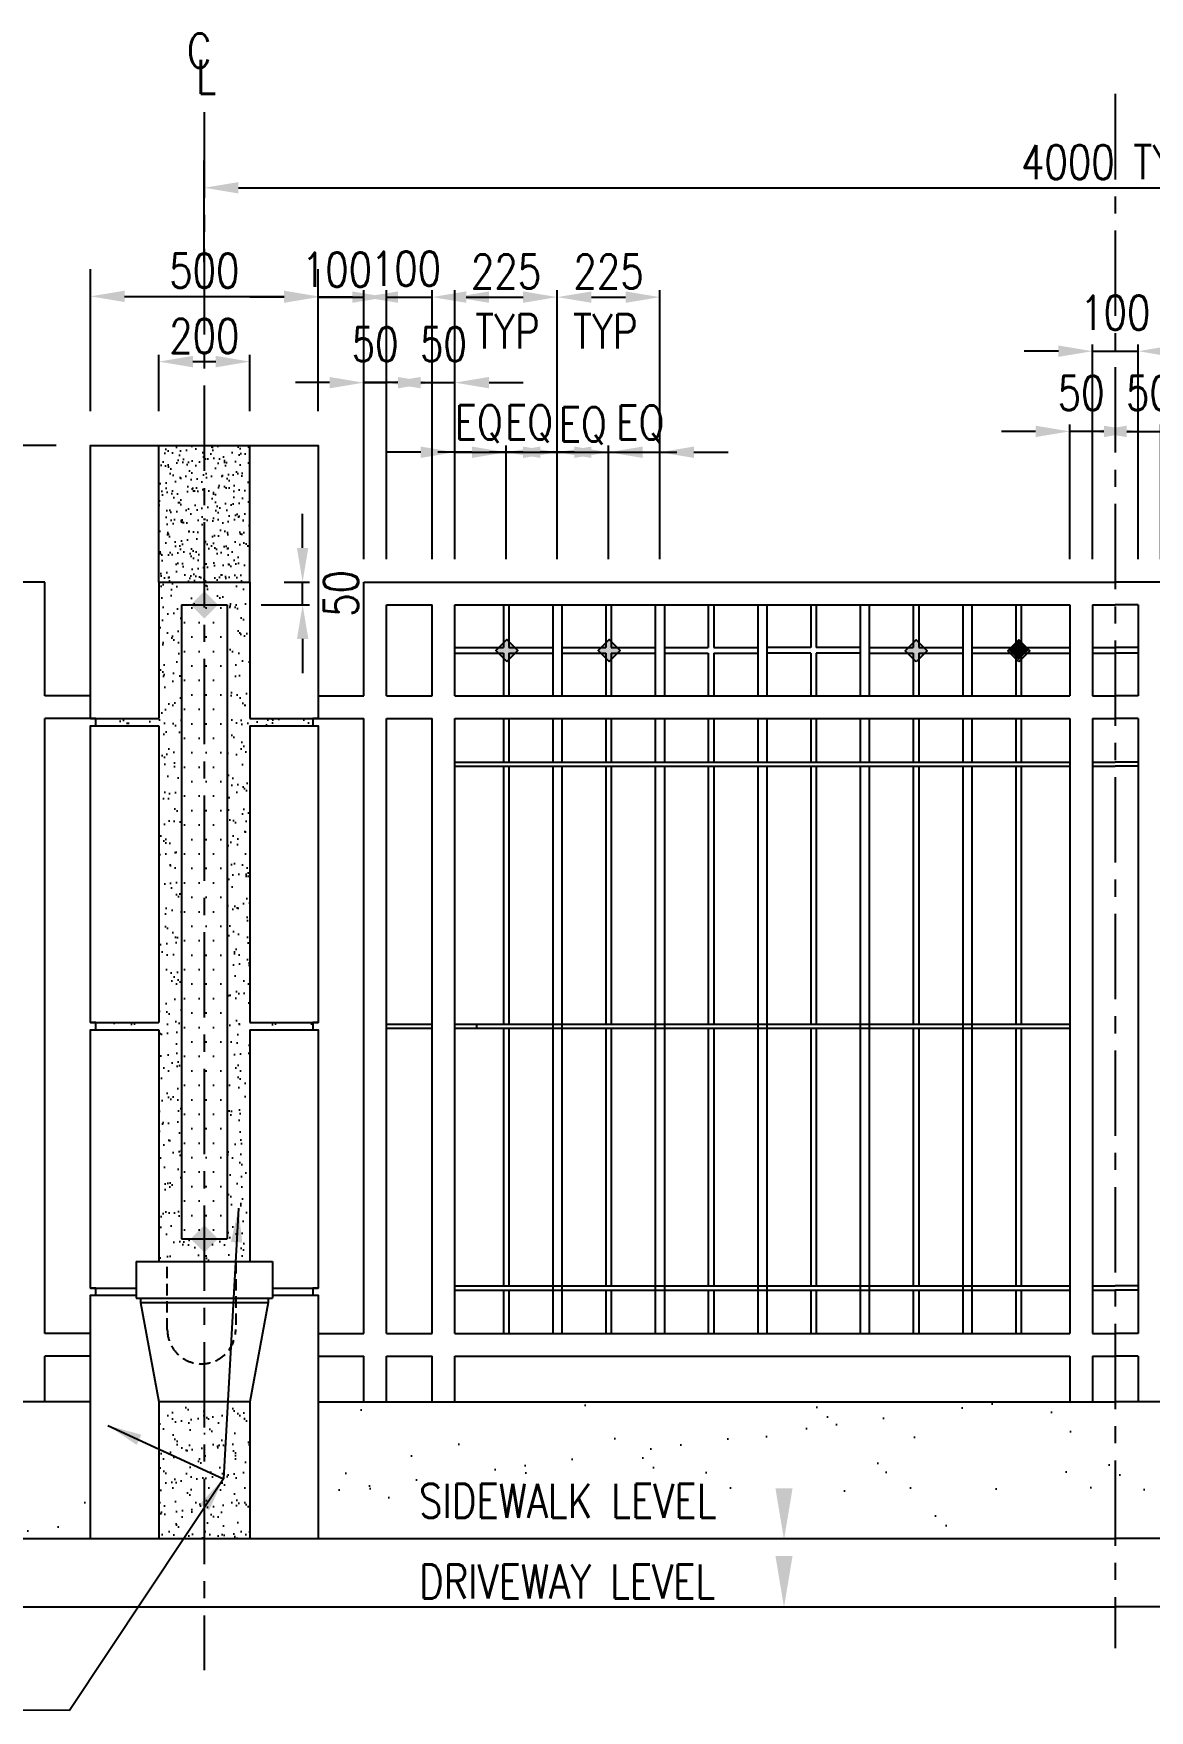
# Model space of a CAD drawing. Extents: x 17901 to 57070, y -1049 to 3900.
# Drawn here: x 19226 to 21676, y -166 to 3515 of the extents above; entities that cross this region are included whole.
import ezdxf

# ---------------------------------------------------------------- set-up
doc = ezdxf.new("R2010")
doc.units = 0
doc.header["$PDMODE"] = 3
doc.header["$PDSIZE"] = -1
doc.linetypes.add('CENTER', pattern=[2, 1.25, -0.25, 0.25, -0.25])
doc.linetypes.add('HIDDEN', pattern=[0.375, 0.25, -0.125])
doc.layers.get('0').update_dxf_attribs({"linetype": 'CONTINUOUS'})
doc.layers.get('DEFPOINTS').update_dxf_attribs({"linetype": 'CONTINUOUS'})
doc.layers.add('0-DIM', color=8, linetype='CONTINUOUS')
doc.layers.add('0-TEXT', color=7, linetype='CONTINUOUS')
doc.styles.add('30', font='romans.shx', dxfattribs={"width": 0.8, "height": 75})
doc.styles.get("Standard").update_dxf_attribs({"font": 'romans.shx', "width": 0.8})
doc.dimstyles.new('CALL', dxfattribs={"dimscale": 30, "dimtxt": 2.5, "dimasz": 2.5, "dimexe": 0.5, "dimexo": 2.5, "dimtad": 0, "dimdec": 0, "dimtxsty": 'STANDARD', "dimcen": 2.5, "dimclrd": 256, "dimclre": 256, "dimclrt": 7, "dimazin": 3, "dimtfac": 1, "dimtdec": 0, "dimtmove": 0, "dimatfit": 3, "dimtolj": 1, "dimtzin": 0})
doc.dimstyles.get("Standard").update_dxf_attribs({"dimscale": 30, "dimtxt": 2.5, "dimasz": 2.5, "dimexe": 0.5, "dimexo": 2.5, "dimtad": 1, "dimdec": 0, "dimtxsty": 'STANDARD', "dimcen": 2.5, "dimclrd": 256, "dimclre": 256, "dimclrt": 7, "dimazin": 3, "dimtfac": 1, "dimtdec": 0, "dimtmove": 0, "dimatfit": 3, "dimtolj": 1, "dimtzin": 0})

# ---------------------------------------------------------------- blocks, each defined once
blk = doc.blocks.new('*D12')
at = {"linetype": 'BYBLOCK'}
for p, q in [((19601.3, 3013.5), (19601.3, 3236.9)), ((23601.3, 3013.5), (23601.3, 3236.9)), ((19676.3, 3176.9), (23526.3, 3176.9))]:
    blk.add_line(p, q, dxfattribs=at)
for points in [[(19676.3, 3189.4), (19676.3, 3164.4), (19601.3, 3176.9)], [(23526.3, 3189.4), (23526.3, 3164.4), (23601.3, 3176.9)]]:
    blk.add_solid(points, dxfattribs=at)
at = {"layer": 'DEFPOINTS', "color": 0, "linetype": 'BYBLOCK'}
for p in [(23601.3, 3176.9), (19601.3, 2938.5), (23601.3, 2938.5)]:
    blk.add_point(p, dxfattribs=at)
at = {"color": 7, "linetype": 'BYBLOCK', "insert": (21601.3, 3233.2), "char_height": 75, "attachment_point": 5}
blk.add_mtext('\\A1;4000 TYP.', dxfattribs=at)
blk = doc.blocks.new('*D13')
at = {"linetype": 'BYBLOCK'}
for p, q in [((19276.3, 2611.3), (18200.6, 2611.3)), ((18260.6, 136.3), (18260.6, 2536.3)), ((19039.9, 61.3), (18200.6, 61.3))]:
    blk.add_line(p, q, dxfattribs=at)
for points in [[(18248.1, 2536.3), (18273.1, 2536.3), (18260.6, 2611.3)], [(18248.1, 136.3), (18273.1, 136.3), (18260.6, 61.3)]]:
    blk.add_solid(points, dxfattribs=at)
at = {"layer": 'DEFPOINTS', "color": 0, "linetype": 'BYBLOCK'}
for p in [(18260.6, 2611.3), (19351.3, 2611.3), (19114.9, 61.3)]:
    blk.add_point(p, dxfattribs=at)
at = {"color": 7, "linetype": 'BYBLOCK', "insert": (18204.3, 1336.3), "char_height": 75, "attachment_point": 5, "rotation": 90}
blk.add_mtext('\\A1;2550', dxfattribs=at)
blk = doc.blocks.new('*D21')
at = {"linetype": 'BYBLOCK'}
for p, q in [((19276.3, 2611.3), (18567.8, 2611.3)), ((18582.8, 2386.3), (18582.8, 2536.3)), ((19039.9, 2311.3), (18567.8, 2311.3))]:
    blk.add_line(p, q, dxfattribs=at)
for points in [[(18570.3, 2536.3), (18595.3, 2536.3), (18582.8, 2611.3)], [(18570.3, 2386.3), (18595.3, 2386.3), (18582.8, 2311.3)]]:
    blk.add_solid(points, dxfattribs=at)
at = {"layer": 'DEFPOINTS', "color": 0, "linetype": 'BYBLOCK'}
for p in [(18582.8, 2611.3), (19351.3, 2611.3), (19114.9, 2311.3)]:
    blk.add_point(p, dxfattribs=at)
at = {"color": 7, "linetype": 'BYBLOCK', "insert": (18509.3, 2448.8), "char_height": 75, "attachment_point": 5, "rotation": 90}
blk.add_mtext('\\A1;300', dxfattribs=at)
blk = doc.blocks.new('*D34')
at = {"linetype": 'BYBLOCK'}
for p, q in [((4615.7, 2361.3), (4615.7, 2657)), ((4665.7, 2361.3), (4665.7, 2657)), ((4540.7, 2642), (4465.7, 2642)), ((4615.7, 2642), (4665.7, 2642)), ((4615.7, 2642), (4665.7, 2642)), ((4740.7, 2642), (4815.7, 2642))]:
    blk.add_line(p, q, dxfattribs=at)
for points in [[(4540.7, 2654.5), (4540.7, 2629.5), (4615.7, 2642)], [(4740.7, 2654.5), (4740.7, 2629.5), (4665.7, 2642)]]:
    blk.add_solid(points, dxfattribs=at)
at = {"layer": 'DEFPOINTS', "color": 0, "linetype": 'BYBLOCK'}
for p in [(4665.7, 2642), (4615.7, 2286.3), (4665.7, 2286.3)]:
    blk.add_point(p, dxfattribs=at)
at = {"color": 7, "linetype": 'BYBLOCK', "insert": (4640.7, 2726.4), "char_height": 75, "attachment_point": 5}
blk.add_mtext('\\A1;50', dxfattribs=at)
blk = doc.blocks.new('*D33')
at = {"linetype": 'BYBLOCK'}
for p, q in [((4465.7, 2361.3), (4465.7, 2657)), ((4515.7, 2361.3), (4515.7, 2657)), ((4390.7, 2642), (4315.7, 2642)), ((4515.7, 2642), (4465.7, 2642)), ((4515.7, 2642), (4465.7, 2642)), ((4590.7, 2642), (4665.7, 2642))]:
    blk.add_line(p, q, dxfattribs=at)
for points in [[(4390.7, 2654.5), (4390.7, 2629.5), (4465.7, 2642)], [(4590.7, 2654.5), (4590.7, 2629.5), (4515.7, 2642)]]:
    blk.add_solid(points, dxfattribs=at)
at = {"layer": 'DEFPOINTS', "color": 0, "linetype": 'BYBLOCK'}
for p in [(4465.7, 2642), (4465.7, 2286.3), (4515.7, 2286.3)]:
    blk.add_point(p, dxfattribs=at)
at = {"color": 7, "linetype": 'BYBLOCK', "insert": (4490.7, 2726.4), "char_height": 75, "attachment_point": 5}
blk.add_mtext('\\A1;50', dxfattribs=at)
blk = doc.blocks.new('*D27')
at = {"linetype": 'BYBLOCK'}
for p, q in [((3040.7, 2596.2), (2965.7, 2596.2)), ((3115.7, 2436.3), (3115.7, 2611.2)), ((3115.7, 2596.2), (3228.2, 2596.2)), ((3115.7, 2596.2), (3228.2, 2596.2)), ((3228.2, 2361.3), (3228.2, 2611.2)), ((3303.2, 2596.2), (3378.2, 2596.2))]:
    blk.add_line(p, q, dxfattribs=at)
for points in [[(3040.7, 2608.7), (3040.7, 2583.7), (3115.7, 2596.2)], [(3303.2, 2608.7), (3303.2, 2583.7), (3228.2, 2596.2)]]:
    blk.add_solid(points, dxfattribs=at)
at = {"layer": 'DEFPOINTS', "color": 0, "linetype": 'BYBLOCK'}
for p in [(3228.2, 2596.2), (3115.7, 2361.3), (3228.2, 2286.3)]:
    blk.add_point(p, dxfattribs=at)
at = {"color": 7, "linetype": 'BYBLOCK', "insert": (3168.2, 2658.3), "char_height": 75, "attachment_point": 5}
blk.add_mtext('\\A1;EQ', dxfattribs=at)
blk = doc.blocks.new('*D28')
at = {"linetype": 'BYBLOCK'}
for p, q in [((3153.2, 2596.2), (3078.2, 2596.2)), ((3228.2, 2361.3), (3228.2, 2611.2)), ((3228.2, 2596.2), (3340.7, 2596.2)), ((3228.2, 2596.2), (3340.7, 2596.2)), ((3340.7, 2436.3), (3340.7, 2611.2)), ((3415.7, 2596.2), (3490.7, 2596.2))]:
    blk.add_line(p, q, dxfattribs=at)
for points in [[(3153.2, 2608.7), (3153.2, 2583.7), (3228.2, 2596.2)], [(3415.7, 2608.7), (3415.7, 2583.7), (3340.7, 2596.2)]]:
    blk.add_solid(points, dxfattribs=at)
at = {"layer": 'DEFPOINTS', "color": 0, "linetype": 'BYBLOCK'}
for p in [(3340.7, 2596.2), (3340.7, 2361.3), (3228.2, 2286.3)]:
    blk.add_point(p, dxfattribs=at)
at = {"color": 7, "linetype": 'BYBLOCK', "insert": (3278.5, 2658.4), "char_height": 75, "attachment_point": 5}
blk.add_mtext('\\A1;EQ', dxfattribs=at)
blk = doc.blocks.new('*D31')
at = {"linetype": 'BYBLOCK'}
for p, q in [((3265.7, 2596.2), (3190.7, 2596.2)), ((3340.7, 2598.8), (3340.7, 2611.2)), ((3340.7, 2596.2), (3453.2, 2596.2)), ((3340.7, 2596.2), (3453.2, 2596.2)), ((3453.2, 2361.3), (3453.2, 2611.2)), ((3528.2, 2596.2), (3603.2, 2596.2))]:
    blk.add_line(p, q, dxfattribs=at)
for points in [[(3265.7, 2608.7), (3265.7, 2583.7), (3340.7, 2596.2)], [(3528.2, 2608.7), (3528.2, 2583.7), (3453.2, 2596.2)]]:
    blk.add_solid(points, dxfattribs=at)
at = {"layer": 'DEFPOINTS', "color": 0, "linetype": 'BYBLOCK'}
for p in [(3453.2, 2596.2), (3340.7, 2523.8), (3453.2, 2286.3)]:
    blk.add_point(p, dxfattribs=at)
at = {"color": 7, "linetype": 'BYBLOCK', "insert": (3396.6, 2654.1), "char_height": 75, "attachment_point": 5}
blk.add_mtext('\\A1;EQ', dxfattribs=at)
blk = doc.blocks.new('*D29')
at = {"linetype": 'BYBLOCK'}
for p, q in [((3378.2, 2596.2), (3303.2, 2596.2)), ((3453.2, 2361.3), (3453.2, 2611.2)), ((3453.2, 2596.2), (3565.7, 2596.2)), ((3453.2, 2596.2), (3565.7, 2596.2)), ((3565.7, 2436.3), (3565.7, 2611.2)), ((3640.7, 2596.2), (3715.7, 2596.2))]:
    blk.add_line(p, q, dxfattribs=at)
for points in [[(3378.2, 2608.7), (3378.2, 2583.7), (3453.2, 2596.2)], [(3640.7, 2608.7), (3640.7, 2583.7), (3565.7, 2596.2)]]:
    blk.add_solid(points, dxfattribs=at)
at = {"layer": 'DEFPOINTS', "color": 0, "linetype": 'BYBLOCK'}
for p in [(3565.7, 2596.2), (3565.7, 2361.3), (3453.2, 2286.3)]:
    blk.add_point(p, dxfattribs=at)
at = {"color": 7, "linetype": 'BYBLOCK', "insert": (3522.8, 2657.8), "char_height": 75, "attachment_point": 5}
blk.add_mtext('\\A1;EQ', dxfattribs=at)
blk = doc.blocks.new('*D32')
at = {"linetype": 'BYBLOCK'}
for p, q in [((4440.7, 2818.1), (4365.7, 2818.1)), ((4515.7, 2361.3), (4515.7, 2833.1)), ((4515.7, 2818.1), (4615.7, 2818.1)), ((4515.7, 2818.1), (4615.7, 2818.1)), ((4615.7, 2361.3), (4615.7, 2833.1)), ((4690.7, 2818.1), (4765.7, 2818.1))]:
    blk.add_line(p, q, dxfattribs=at)
for points in [[(4440.7, 2830.6), (4440.7, 2805.6), (4515.7, 2818.1)], [(4690.7, 2830.6), (4690.7, 2805.6), (4615.7, 2818.1)]]:
    blk.add_solid(points, dxfattribs=at)
at = {"layer": 'DEFPOINTS', "color": 0, "linetype": 'BYBLOCK'}
for p in [(4615.7, 2818.1), (4515.7, 2286.3), (4615.7, 2286.3)]:
    blk.add_point(p, dxfattribs=at)
at = {"color": 7, "linetype": 'BYBLOCK', "insert": (4565.7, 2902.5), "char_height": 75, "attachment_point": 5}
blk.add_mtext('\\A1;100', dxfattribs=at)
blk = doc.blocks.new('*D30')
at = {"linetype": 'BYBLOCK'}
for p, q in [((3340.7, 2361.3), (3340.7, 2951.8)), ((3565.7, 2361.3), (3565.7, 2951.8)), ((3415.7, 2936.8), (3490.7, 2936.8))]:
    blk.add_line(p, q, dxfattribs=at)
for points in [[(3415.7, 2949.3), (3415.7, 2924.3), (3340.7, 2936.8)], [(3490.7, 2949.3), (3490.7, 2924.3), (3565.7, 2936.8)]]:
    blk.add_solid(points, dxfattribs=at)
at = {"layer": 'DEFPOINTS', "color": 0, "linetype": 'BYBLOCK'}
for p in [(3565.7, 2936.8), (3340.7, 2286.3), (3565.7, 2286.3)]:
    blk.add_point(p, dxfattribs=at)
at = {"color": 7, "linetype": 'BYBLOCK', "insert": (3453.2, 2993.1), "char_height": 75, "attachment_point": 5}
blk.add_mtext('\\A1;225', dxfattribs=at)
blk = doc.blocks.new('*D26')
at = {"linetype": 'BYBLOCK'}
for p, q in [((3115.7, 2361.3), (3115.7, 2951.8)), ((3340.7, 2361.3), (3340.7, 2951.8)), ((3190.7, 2936.8), (3265.7, 2936.8))]:
    blk.add_line(p, q, dxfattribs=at)
for points in [[(3190.7, 2949.3), (3190.7, 2924.3), (3115.7, 2936.8)], [(3265.7, 2949.3), (3265.7, 2924.3), (3340.7, 2936.8)]]:
    blk.add_solid(points, dxfattribs=at)
at = {"layer": 'DEFPOINTS', "color": 0, "linetype": 'BYBLOCK'}
for p in [(3340.7, 2936.8), (3115.7, 2286.3), (3340.7, 2286.3)]:
    blk.add_point(p, dxfattribs=at)
at = {"color": 7, "linetype": 'BYBLOCK', "insert": (3228.2, 2993.1), "char_height": 75, "attachment_point": 5}
blk.add_mtext('\\A1;225', dxfattribs=at)
blk = doc.blocks.new('*D24')
at = {"linetype": 'BYBLOCK'}
for p, q in [((2965.7, 2361.3), (2965.7, 2951.8)), ((3065.7, 2361.3), (3065.7, 2951.8)), ((2890.7, 2936.8), (2815.7, 2936.8)), ((2965.7, 2936.8), (3065.7, 2936.8)), ((2965.7, 2936.8), (3065.7, 2936.8)), ((3140.7, 2936.8), (3215.7, 2936.8))]:
    blk.add_line(p, q, dxfattribs=at)
for points in [[(2890.7, 2949.3), (2890.7, 2924.3), (2965.7, 2936.8)], [(3140.7, 2949.3), (3140.7, 2924.3), (3065.7, 2936.8)]]:
    blk.add_solid(points, dxfattribs=at)
at = {"layer": 'DEFPOINTS', "color": 0, "linetype": 'BYBLOCK'}
for p in [(3065.7, 2936.8), (2965.7, 2286.3), (3065.7, 2286.3)]:
    blk.add_point(p, dxfattribs=at)
at = {"color": 7, "linetype": 'BYBLOCK', "insert": (3008.5, 2999.1), "char_height": 75, "attachment_point": 5}
blk.add_mtext('\\A1;100', dxfattribs=at)
blk = doc.blocks.new('*D23')
at = {"linetype": 'BYBLOCK'}
for p, q in [((2915.7, 2436.3), (2915.7, 2764)), ((2965.7, 2361.3), (2965.7, 2764)), ((2840.7, 2749), (2765.7, 2749)), ((2915.7, 2749), (2965.7, 2749)), ((2915.7, 2749), (2965.7, 2749)), ((3040.7, 2749), (3115.7, 2749))]:
    blk.add_line(p, q, dxfattribs=at)
for points in [[(2840.7, 2761.5), (2840.7, 2736.5), (2915.7, 2749)], [(3040.7, 2761.5), (3040.7, 2736.5), (2965.7, 2749)]]:
    blk.add_solid(points, dxfattribs=at)
at = {"layer": 'DEFPOINTS', "color": 0, "linetype": 'BYBLOCK'}
for p in [(2965.7, 2749), (2915.7, 2361.3), (2965.7, 2286.3)]:
    blk.add_point(p, dxfattribs=at)
at = {"color": 7, "linetype": 'BYBLOCK', "insert": (2940.7, 2833.4), "char_height": 75, "attachment_point": 5}
blk.add_mtext('\\A1;50', dxfattribs=at)
blk = doc.blocks.new('*D25')
at = {"linetype": 'BYBLOCK'}
for p, q in [((3065.7, 2361.3), (3065.7, 2764)), ((3115.7, 2361.3), (3115.7, 2764)), ((2990.7, 2749), (2915.7, 2749)), ((3065.7, 2749), (3115.7, 2749)), ((3065.7, 2749), (3115.7, 2749)), ((3190.7, 2749), (3265.7, 2749))]:
    blk.add_line(p, q, dxfattribs=at)
for points in [[(2990.7, 2761.5), (2990.7, 2736.5), (3065.7, 2749)], [(3190.7, 2761.5), (3190.7, 2736.5), (3115.7, 2749)]]:
    blk.add_solid(points, dxfattribs=at)
at = {"layer": 'DEFPOINTS', "color": 0, "linetype": 'BYBLOCK'}
for p in [(3115.7, 2749), (3065.7, 2286.3), (3115.7, 2286.3)]:
    blk.add_point(p, dxfattribs=at)
at = {"color": 7, "linetype": 'BYBLOCK', "insert": (3090.7, 2833.4), "char_height": 75, "attachment_point": 5}
blk.add_mtext('\\A1;50', dxfattribs=at)
blk = doc.blocks.new('*D22')
at = {"linetype": 'BYBLOCK'}
for p, q in [((2815.7, 2686.3), (2815.7, 2951.8)), ((2915.7, 2361.3), (2915.7, 2951.8)), ((2740.7, 2936.8), (2665.7, 2936.8)), ((2815.7, 2936.8), (2915.7, 2936.8)), ((2815.7, 2936.8), (2915.7, 2936.8)), ((2990.7, 2936.8), (3065.7, 2936.8))]:
    blk.add_line(p, q, dxfattribs=at)
for points in [[(2740.7, 2949.3), (2740.7, 2924.3), (2815.7, 2936.8)], [(2990.7, 2949.3), (2990.7, 2924.3), (2915.7, 2936.8)]]:
    blk.add_solid(points, dxfattribs=at)
at = {"layer": 'DEFPOINTS', "color": 0, "linetype": 'BYBLOCK'}
for p in [(2915.7, 2936.8), (2815.7, 2611.3), (2915.7, 2286.3)]:
    blk.add_point(p, dxfattribs=at)
at = {"color": 7, "linetype": 'BYBLOCK', "insert": (2856.9, 2997.1), "char_height": 75, "attachment_point": 5}
blk.add_mtext('\\A1;100', dxfattribs=at)
blk = doc.blocks.new('*D9')
at = {"linetype": 'BYBLOCK'}
for p, q in [((2315.7, 2686.3), (2315.7, 2998.5)), ((2815.7, 2686.3), (2815.7, 2998.5)), ((2390.7, 2938.5), (2740.7, 2938.5))]:
    blk.add_line(p, q, dxfattribs=at)
for points in [[(2390.7, 2951), (2390.7, 2926), (2315.7, 2938.5)], [(2740.7, 2951), (2740.7, 2926), (2815.7, 2938.5)]]:
    blk.add_solid(points, dxfattribs=at)
at = {"layer": 'DEFPOINTS', "color": 0, "linetype": 'BYBLOCK'}
for p in [(2815.7, 2938.5), (2315.7, 2611.3), (2815.7, 2611.3)]:
    blk.add_point(p, dxfattribs=at)
at = {"color": 7, "linetype": 'BYBLOCK', "insert": (2565.7, 2994.8), "char_height": 75, "attachment_point": 5}
blk.add_mtext('\\A1;500', dxfattribs=at)
blk = doc.blocks.new('A$C6A4774B1')
at = {"layer": '0-TEXT', "style": '30', "width": 0.8}
for s, p in [('C', (-8.6, 57.6)), ('L', (12, 0))]:
    blk.add_text(s, height=75, dxfattribs=at).set_placement(p)
blk = doc.blocks.new('A$C34692B1F')
at = {"layer": '0-DIM', "linetype": 'HIDDEN', "ltscale": 100}
for p, q in [((0, 75.1), (0, 223.1)), ((150.2, 223.1), (150.2, 75.1))]:
    blk.add_line(p, q, dxfattribs=at)
blk.add_arc((75.1, 75.1), 75.1, 180, 0, dxfattribs=at)
blk = doc.blocks.new('*D91')
at = {"linetype": 'BYBLOCK'}
for p, q in [((19501.3, 2686.3), (19501.3, 2810.2)), ((19701.3, 2686.3), (19701.3, 2810.2)), ((19576.3, 2795.2), (19626.3, 2795.2))]:
    blk.add_line(p, q, dxfattribs=at)
for points in [[(19576.3, 2807.7), (19576.3, 2782.7), (19501.3, 2795.2)], [(19626.3, 2807.7), (19626.3, 2782.7), (19701.3, 2795.2)]]:
    blk.add_solid(points, dxfattribs=at)
at = {"layer": 'DEFPOINTS', "color": 0, "linetype": 'BYBLOCK'}
for p in [(19701.3, 2795.2), (19501.3, 2611.3), (19701.3, 2611.3)]:
    blk.add_point(p, dxfattribs=at)
at = {"color": 7, "linetype": 'BYBLOCK', "insert": (19601.3, 2851.5), "char_height": 75, "attachment_point": 5}
blk.add_mtext('\\A1;200', dxfattribs=at)
blk = doc.blocks.new('*D92')
at = {"linetype": 'BYBLOCK'}
for p, q in [((19817.1, 2386.3), (19817.1, 2461.3)), ((19776.3, 2311.3), (19832.1, 2311.3)), ((19817.1, 2261.3), (19817.1, 2311.3)), ((19817.1, 2261.3), (19817.1, 2311.3)), ((19726.3, 2261.3), (19832.1, 2261.3)), ((19817.1, 2186.3), (19817.1, 2111.3))]:
    blk.add_line(p, q, dxfattribs=at)
for points in [[(19804.6, 2386.3), (19829.6, 2386.3), (19817.1, 2311.3)], [(19804.6, 2186.3), (19829.6, 2186.3), (19817.1, 2261.3)]]:
    blk.add_solid(points, dxfattribs=at)
at = {"layer": 'DEFPOINTS', "color": 0, "linetype": 'BYBLOCK'}
for p in [(19701.3, 2311.3), (19817.1, 2311.3), (19651.3, 2261.3)]:
    blk.add_point(p, dxfattribs=at)
at = {"color": 7, "linetype": 'BYBLOCK', "insert": (19901.5, 2286.3), "char_height": 75, "attachment_point": 5, "rotation": 90}
blk.add_mtext('\\A1;50', dxfattribs=at)

msp = doc.modelspace()

# ---------------------------------------------------------------- hatches: boundary and pattern name
at = {"linetype": 'CONTINUOUS'}
h = msp.add_hatch(dxfattribs=at)
h.set_pattern_fill('AR-SAND', color=2, style=0)
h.paths.add_polyline_path([(19701.3, 2611.3), (19501.3, 2611.3), (19501.3, 2311.3), (19701.3, 2311.3)])
h = msp.add_hatch(dxfattribs=at)
h.set_pattern_fill('AR-SAND', color=2, style=0)
h.paths.add_polyline_path([(19701.3, 1995.3), (19839.3, 1995.3), (19839.3, 2011.3), (19701.3, 2011.3), (19701.3, 2311.3), (19501.3, 2311.3), (19501.3, 2011.3), (19363.3, 2011.3), (19363.3, 1995.3), (19501.3, 1995.3), (19501.3, 1344.2), (19363.3, 1344.2), (19363.3, 1328.2), (19501.3, 1328.2), (19501.3, 819.3), (19701.3, 819.3), (19701.3, 1328.2), (19839.3, 1328.2), (19839.3, 1344.2), (19701.3, 1344.2)])
h.paths.add_polyline_path([(19651.3, 869.3), (19551.3, 869.3), (19551.3, 2261.3), (19651.3, 2261.3)], flags=16)
for points in [[(19601.3, 2231.3), (19631.3, 2261.3), (19601.3, 2291.3), (19571.3, 2261.3)], [(19601.3, 899.3), (19631.3, 869.3), (19601.3, 839.3), (19571.3, 869.3)]]:
    msp.add_hatch(color=2, dxfattribs=at).paths.add_polyline_path(points)
h = msp.add_hatch(dxfattribs=at)
h.set_pattern_fill('DOTS', color=256, scale=20, style=0)
h.paths.add_polyline_path([(19551.3, 869.3), (19651.3, 869.3), (19651.3, 2261.3), (19551.3, 2261.3)])
h = msp.add_hatch(color=256, dxfattribs=at)
h.paths.add_polyline_path([(20265.3, 2137), (20289.4, 2161.1), (20265.3, 2185.1), (20241.3, 2161.1)])
h.paths.add_polyline_path([(20490.3, 2137), (20514.4, 2161.1), (20490.3, 2185.1), (20466.3, 2161.1)])
h.paths.add_polyline_path([(21164.3, 2136.2), (21140.3, 2160.3), (21164.3, 2184.3), (21188.4, 2160.3)])
h.paths.add_polyline_path([(21389.3, 2136.2), (21365.3, 2160.3), (21389.3, 2184.3), (21413.4, 2160.3)])
h = msp.add_hatch(dxfattribs=at)
h.set_pattern_fill('AR-SAND', color=2, scale=5, style=0)
h.paths.add_polyline_path([(19351.3, 211.3), (19351.3, 511.3), (19040.7, 511.3), (19040.7, 211.3)])
h.paths.add_polyline_path([(28526.4, 211.3), (28526.4, 511.3), (27851.3, 511.3), (27851.3, 211.3)])
h = msp.add_hatch(dxfattribs=at)
h.set_pattern_fill('AR-SAND', color=2, style=0)
h.paths.add_polyline_path([(19701.3, 511.3), (19501.3, 511.3), (19501.3, 211.3), (19701.3, 211.3)])
h = msp.add_hatch(dxfattribs=at)
h.set_pattern_fill('AR-SAND', color=2, scale=5, style=0)
h.paths.add_polyline_path([(27351.3, 211.3), (27351.3, 511.3), (25601.3, 511.3), (23851.3, 511.3), (23851.3, 211.3)])
h.paths.add_polyline_path([(21601.3, 511.3), (19851.3, 511.3), (19851.3, 211.3), (21601.3, 211.3), (23351.3, 211.3), (23351.3, 511.3)])
h.paths.add_polyline_path([(20062.6, 237.8), (20828.7, 237.8), (20828.7, 350.3), (20062.6, 350.3)], flags=24)
at = {"layer": '0-DIM', "linetype": 'CONTINUOUS'}
h = msp.add_hatch(dxfattribs=at)
h.set_pattern_fill('AR-SAND', color=2, style=0)
h.set_pattern_definition([(37.5, (9122.217, -943.967), (-1.60003, 48.94132), [0, -38.608, 0, -43.18, 0, -41.275]), (7.5, (9122.22, -943.97), (44.95233, 71.6825), [0, -20.828, 0, -34.798, 0, -13.335]), (327.5, (9090.975, -943.967), (79.09924, 0.14372), [0, -12.7, 0, -45.72, 0, -59.69]), (317.5, (9090.975, -943.97), (76.35565, 22.29293), [0, -6.35, 0, -29.972, 0, -34.29])])
h.paths.add_polyline_path([(19501.3, 2311.3), (19701.3, 2311.3), (19701.3, 2611.3), (19501.3, 2611.3)])
for points in [[(20263.7, 2136.3), (20288.4, 2161.1), (20263.7, 2185.8), (20238.9, 2161.1)], [(20490.3, 2137), (20514.4, 2161.1), (20490.3, 2185.1), (20466.3, 2161.1)], [(21164.3, 2136.2), (21140.3, 2160.3), (21164.3, 2184.3), (21188.4, 2160.3)], [(21389, 2139.9), (21367.8, 2161.1), (21389, 2182.3), (21410.2, 2161.1)]]:
    msp.add_hatch(color=7, dxfattribs=at).paths.add_polyline_path(points)

# ---------------------------------------------------------------- linework, layer by layer
at = {"color": 2}
for p, q in [((19501.3, 2311.3), (19501.3, 2611.3)), ((19701.3, 2311.3), (19701.3, 2611.3)), ((19501.3, 2311.3), (19501.3, 2011.3)), ((19501.3, 2311.3), (19701.3, 2311.3)), ((19701.3, 2311.3), (19701.3, 2011.3)), ((19551.3, 2261.3), (19551.3, 869.3)), ((19551.3, 2261.3), (19651.3, 2261.3)), ((19651.3, 2261.3), (19651.3, 869.3)), ((20257.8, 2261.3), (20257.8, 2167.3)), ((20269.8, 2261.3), (20269.8, 2167.3)), ((20366.3, 2261.3), (20366.3, 2061.3)), ((20386.3, 2261.3), (20386.3, 2061.3)), ((20482.8, 2261.3), (20482.8, 2167.3)), ((20494.8, 2261.3), (20494.8, 2167.3)), ((20591.3, 2261.3), (20591.3, 2061.3)), ((20611.3, 2261.3), (20611.3, 2061.3)), ((20707.8, 2261.3), (20707.8, 2167.3)), ((20719.8, 2261.3), (20719.8, 2167.3)), ((20816.3, 2261.3), (20816.3, 2061.3)), ((20836.3, 2261.3), (20836.3, 2061.3)), ((20932.8, 2261.3), (20932.8, 2167.3)), ((20944.8, 2261.3), (20944.8, 2167.3)), ((21041.3, 2261.3), (21041.3, 2061.3)), ((21061.3, 2261.3), (21061.3, 2061.3)), ((21157.8, 2261.3), (21157.8, 2167.3)), ((21169.8, 2261.3), (21169.8, 2167.3)), ((21266.3, 2261.3), (21266.3, 2061.3)), ((21286.3, 2261.3), (21286.3, 2061.3)), ((21382.8, 2261.3), (21382.8, 2167.3)), ((21394.8, 2261.3), (21394.8, 2167.3)), ((20151.3, 2167.3), (20257.8, 2167.3)), ((20151.3, 2155.3), (20257.8, 2155.3)), ((20257.8, 2155.3), (20257.8, 2061.3)), ((20269.8, 2167.3), (20366.3, 2167.3)), ((20269.8, 2155.3), (20269.8, 2061.3)), ((20269.8, 2155.3), (20366.3, 2155.3)), ((20386.3, 2167.3), (20482.8, 2167.3)), ((20386.3, 2155.3), (20482.8, 2155.3)), ((20482.8, 2155.3), (20482.8, 2061.3)), ((20494.8, 2167.3), (20591.3, 2167.3)), ((20494.8, 2155.3), (20494.8, 2061.3)), ((20494.8, 2155.3), (20591.3, 2155.3)), ((20611.3, 2167.3), (20707.8, 2167.3)), ((20611.3, 2155.3), (20707.8, 2155.3)), ((20707.8, 2155.3), (20707.8, 2061.3)), ((20719.8, 2167.3), (20816.3, 2167.3)), ((20719.8, 2155.3), (20719.8, 2061.3)), ((20719.8, 2155.3), (20816.3, 2155.3)), ((20932.8, 2167.3), (20836.3, 2167.3)), ((20932.8, 2155.3), (20836.3, 2155.3)), ((20932.8, 2155.3), (20932.8, 2061.3)), ((21041.3, 2167.3), (20944.8, 2167.3)), ((20944.8, 2155.3), (20944.8, 2061.3)), ((21041.3, 2155.3), (20944.8, 2155.3)), ((21061.3, 2167.3), (21157.8, 2167.3)), ((21061.3, 2155.3), (21157.8, 2155.3)), ((21157.8, 2155.3), (21157.8, 2061.3)), ((21169.8, 2167.3), (21266.3, 2167.3)), ((21169.8, 2155.3), (21169.8, 2061.3)), ((21169.8, 2155.3), (21266.3, 2155.3)), ((21286.3, 2167.3), (21382.8, 2167.3)), ((21286.3, 2155.3), (21382.8, 2155.3)), ((21382.8, 2155.3), (21382.8, 2061.3)), ((21394.8, 2167.3), (21501.3, 2167.3)), ((21394.8, 2155.3), (21501.3, 2155.3)), ((21394.8, 2155.3), (21394.8, 2061.3)), ((21551.3, 2167.3), (21601.3, 2167.3)), ((21551.3, 2155.3), (21601.3, 2155.3)), ((21651.3, 2167.3), (21601.3, 2167.3)), ((21651.3, 2155.3), (21601.3, 2155.3)), ((19351.3, 2011.3), (19501.3, 2011.3)), ((19351.3, 1995.3), (19501.3, 1995.3)), ((19501.3, 1995.3), (19501.3, 1344.2)), ((19701.3, 2011.3), (19851.3, 2011.3)), ((19701.3, 1995.3), (19701.3, 1344.2)), ((19701.3, 1995.3), (19851.3, 1995.3)), ((20257.8, 2011.3), (20257.8, 1915.8)), ((20269.8, 2011.3), (20269.8, 1915.8)), ((20366.3, 2011.3), (20366.3, 1915.8)), ((20386.3, 2011.3), (20386.3, 1915.8)), ((20482.8, 2011.3), (20482.8, 1915.8)), ((20494.8, 2011.3), (20494.8, 1915.8)), ((20591.3, 2011.3), (20591.3, 1915.8)), ((20611.3, 2011.3), (20611.3, 1915.8)), ((20707.8, 2011.3), (20707.8, 1915.8)), ((20719.8, 2011.3), (20719.8, 1915.8)), ((20816.3, 2011.3), (20816.3, 1915.8)), ((20836.3, 2011.3), (20836.3, 1915.8)), ((20932.8, 2011.3), (20932.8, 1915.8)), ((20944.8, 2011.3), (20944.8, 1915.8)), ((21041.3, 2011.3), (21041.3, 1915.8)), ((21061.3, 2011.3), (21061.3, 1915.8)), ((21157.8, 2011.3), (21157.8, 1915.8)), ((21169.8, 2011.3), (21169.8, 1915.8)), ((21266.3, 2011.3), (21266.3, 1915.8)), ((21286.3, 2011.3), (21286.3, 1915.8)), ((21382.8, 2011.3), (21382.8, 1915.8)), ((21394.8, 2011.3), (21394.8, 1915.8)), ((20151.3, 1915.8), (21501.3, 1915.8)), ((21551.3, 1915.8), (21601.3, 1915.8)), ((21651.3, 1915.8), (21601.3, 1915.8)), ((20151.3, 1906.8), (21501.3, 1906.8)), ((20257.8, 1906.8), (20257.8, 1340.7)), ((20269.8, 1906.8), (20269.8, 1340.7)), ((20366.3, 1906.8), (20366.3, 661.3)), ((20386.3, 1906.8), (20386.3, 661.3)), ((20482.8, 1906.8), (20482.8, 1340.7)), ((20494.8, 1906.8), (20494.8, 1340.7)), ((20591.3, 1906.8), (20591.3, 661.3)), ((20611.3, 1906.8), (20611.3, 661.3)), ((20707.8, 1906.8), (20707.8, 1340.7)), ((20719.8, 1906.8), (20719.8, 1340.7)), ((20816.3, 1906.8), (20816.3, 661.3)), ((20836.3, 1906.8), (20836.3, 661.3)), ((20932.8, 1906.8), (20932.8, 1340.7)), ((20944.8, 1906.8), (20944.8, 1340.7)), ((21041.3, 1906.8), (21041.3, 661.3)), ((21061.3, 1906.8), (21061.3, 661.3)), ((21157.8, 1906.8), (21157.8, 1340.7)), ((21169.8, 1906.8), (21169.8, 1340.7)), ((21266.3, 1906.8), (21266.3, 661.3)), ((21286.3, 1906.8), (21286.3, 661.3)), ((21382.8, 1906.8), (21382.8, 1340.7)), ((21394.8, 1906.8), (21394.8, 1340.7)), ((21551.3, 1906.8), (21601.3, 1906.8)), ((21651.3, 1906.8), (21601.3, 1906.8)), ((19351.3, 1344.2), (19501.3, 1344.2)), ((19351.3, 1328.2), (19501.3, 1328.2)), ((19501.3, 1328.2), (19501.3, 819.3)), ((19701.3, 1344.2), (19851.3, 1344.2)), ((19701.3, 1328.2), (19851.3, 1328.2)), ((19701.3, 1328.2), (19701.3, 819.3)), ((20001.3, 1340.7), (20101.3, 1340.7)), ((20001.3, 1331.7), (20101.3, 1331.7)), ((20151.3, 1340.7), (21501.3, 1340.7)), ((20151.3, 1331.7), (21501.3, 1331.7)), ((20198.7, 1340.7), (20198.7, 1331.7)), ((20257.8, 1331.7), (20257.8, 765.8)), ((20269.8, 1331.7), (20269.8, 765.8)), ((20482.8, 1331.7), (20482.8, 765.8)), ((20494.8, 1331.7), (20494.8, 765.8)), ((20707.8, 1331.7), (20707.8, 765.8)), ((20719.8, 1331.7), (20719.8, 765.8)), ((20932.8, 1331.7), (20932.8, 765.8)), ((20944.8, 1331.7), (20944.8, 765.8)), ((21157.8, 1331.7), (21157.8, 765.8)), ((21169.8, 1331.7), (21169.8, 765.8)), ((21382.8, 1331.7), (21382.8, 765.8)), ((21394.8, 1331.7), (21394.8, 765.8)), ((19551.3, 869.3), (19651.3, 869.3)), ((19551.3, 869.3), (19651.3, 869.3)), ((19451.3, 819.3), (19751.3, 819.3)), ((19451.3, 819.3), (19451.3, 739.3)), ((19751.3, 819.3), (19751.3, 739.3)), ((19351.3, 761.3), (19451.3, 761.3)), ((19351.3, 745.3), (19451.3, 745.3)), ((19451.3, 739.3), (19751.3, 739.3)), ((19461.3, 739.3), (19461.3, 729.3)), ((19741.3, 739.3), (19741.3, 729.3)), ((19751.3, 761.3), (19851.3, 761.3)), ((19751.3, 745.3), (19851.3, 745.3)), ((20151.3, 765.8), (21501.3, 765.8)), ((20151.3, 756.8), (21501.3, 756.8)), ((20257.8, 756.8), (20257.8, 661.3)), ((20269.8, 756.8), (20269.8, 661.3)), ((20482.8, 756.8), (20482.8, 661.3)), ((20494.8, 756.8), (20494.8, 661.3)), ((20707.8, 756.8), (20707.8, 661.3)), ((20719.8, 756.8), (20719.8, 661.3)), ((20932.8, 756.8), (20932.8, 661.3)), ((20944.8, 756.8), (20944.8, 661.3)), ((21157.8, 756.8), (21157.8, 661.3)), ((21169.8, 756.8), (21169.8, 661.3)), ((21382.8, 756.8), (21382.8, 661.3)), ((21394.8, 756.8), (21394.8, 661.3)), ((21551.3, 765.8), (21601.3, 765.8)), ((21551.3, 756.8), (21601.3, 756.8)), ((21651.3, 765.8), (21601.3, 765.8)), ((21651.3, 756.8), (21601.3, 756.8)), ((19461.3, 729.3), (19501.3, 511.3)), ((19461.3, 729.3), (19741.3, 729.3)), ((19741.3, 729.3), (19701.3, 511.3)), ((19501.3, 511.3), (19501.3, 211.3)), ((19701.3, 511.3), (19501.3, 511.3)), ((19701.3, 511.3), (19701.3, 211.3)), ((19351.3, 211.3), (19851.3, 211.3))]:
    msp.add_line(p, q, dxfattribs=at)
for p, q in [((19251.3, 2311.3), (19040.7, 2311.3)), ((19251.3, 2061.3), (19251.3, 2311.3)), ((19951.3, 2311.3), (21601.3, 2311.3)), ((19951.3, 2061.3), (19951.3, 2311.3)), ((23251.3, 2311.3), (21601.3, 2311.3)), ((20001.3, 2061.3), (20001.3, 2261.3)), ((20001.3, 2261.3), (20101.3, 2261.3)), ((20101.3, 2061.3), (20101.3, 2261.3)), ((20151.3, 2261.3), (21501.3, 2261.3)), ((20151.3, 2061.3), (20151.3, 2261.3)), ((21501.3, 2261.3), (21501.3, 2061.3)), ((21551.3, 2261.3), (21551.3, 2061.3)), ((21551.3, 2261.3), (21601.3, 2261.3)), ((21651.3, 2261.3), (21601.3, 2261.3)), ((21651.3, 2261.3), (21651.3, 2061.3)), ((19351.3, 2061.3), (19251.3, 2061.3)), ((19851.3, 2061.3), (19951.3, 2061.3)), ((20001.3, 2061.3), (20101.3, 2061.3)), ((20151.3, 2061.3), (21501.3, 2061.3)), ((21551.3, 2061.3), (21601.3, 2061.3)), ((21651.3, 2061.3), (21601.3, 2061.3)), ((19251.3, 661.3), (19251.3, 2011.3)), ((19351.3, 2011.3), (19251.3, 2011.3)), ((19851.3, 2011.3), (19951.3, 2011.3)), ((19951.3, 661.3), (19951.3, 2011.3)), ((20001.3, 661.3), (20001.3, 2011.3)), ((20001.3, 2011.3), (20101.3, 2011.3)), ((20101.3, 661.3), (20101.3, 2011.3)), ((20151.3, 661.3), (20151.3, 2011.3)), ((20151.3, 2011.3), (21501.3, 2011.3)), ((21501.3, 2011.3), (21501.3, 661.3)), ((21551.3, 2011.3), (21551.3, 661.3)), ((21551.3, 2011.3), (21601.3, 2011.3)), ((21651.3, 2011.3), (21601.3, 2011.3)), ((21651.3, 2011.3), (21651.3, 661.3)), ((19351.3, 661.3), (19251.3, 661.3)), ((19851.3, 661.3), (19951.3, 661.3)), ((20001.3, 661.3), (20101.3, 661.3)), ((20151.3, 661.3), (21501.3, 661.3)), ((21551.3, 661.3), (21601.3, 661.3)), ((21651.3, 661.3), (21601.3, 661.3)), ((19251.3, 511.3), (19251.3, 611.3)), ((19351.3, 611.3), (19251.3, 611.3)), ((19851.3, 611.3), (19951.3, 611.3)), ((19951.3, 511.3), (19951.3, 611.3)), ((20001.3, 511.3), (20001.3, 611.3)), ((20001.3, 611.3), (20101.3, 611.3)), ((20101.3, 511.3), (20101.3, 611.3)), ((20151.3, 611.3), (21501.3, 611.3)), ((20151.3, 511.3), (20151.3, 611.3)), ((21501.3, 611.3), (21501.3, 511.3)), ((21551.3, 611.3), (21551.3, 511.3)), ((21551.3, 611.3), (21601.3, 611.3)), ((21651.3, 611.3), (21601.3, 611.3)), ((21651.3, 611.3), (21651.3, 511.3)), ((19351.3, 511.3), (19040.7, 511.3)), ((19851.3, 511.3), (21601.3, 511.3)), ((23351.3, 511.3), (21601.3, 511.3)), ((28526.4, 211.3), (21601.3, 211.3))]:
    msp.add_line(p, q)
at = {"color": 4}
msp.add_line((19040.7, 211.3), (21601.3, 211.3), dxfattribs=at)
at = {"color": 5}
for p in [(19040.7, 61.3), (28526.4, 61.3)]:
    msp.add_line(p, (21601.3, 61.3), dxfattribs=at)
at = {"color": 4}
msp.add_lwpolyline([(19351.3, 211.3), (19351.3, 745.3), (19363.3, 745.3), (19363.3, 761.3), (19351.3, 761.3), (19351.3, 1328.2), (19363.3, 1328.2), (19363.3, 1344.2), (19351.3, 1344.2), (19351.3, 1995.3), (19363.3, 1995.3), (19363.3, 2011.3), (19351.3, 2011.3), (19351.3, 2611.3), (19851.3, 2611.3), (19851.3, 2011.3), (19839.3, 2011.3), (19839.3, 1995.3), (19851.3, 1995.3), (19851.3, 1344.2), (19839.3, 1344.2), (19839.3, 1328.2), (19851.3, 1328.2), (19851.3, 761.3), (19839.3, 761.3), (19839.3, 745.3), (19851.3, 745.3), (19851.3, 211.3)], dxfattribs=at)
at = {"color": 2}
for points in [[(20265.3, 2137), (20289.4, 2161.1), (20265.3, 2185.1), (20241.3, 2161.1)], [(20490.3, 2137), (20514.4, 2161.1), (20490.3, 2185.1), (20466.3, 2161.1)], [(21164.3, 2136.2), (21140.3, 2160.3), (21164.3, 2184.3), (21188.4, 2160.3)], [(21389.3, 2136.2), (21365.3, 2160.3), (21389.3, 2184.3), (21413.4, 2160.3)]]:
    msp.add_lwpolyline(points, close=True, dxfattribs=at)
at = {"layer": '0-DIM', "linetype": 'CENTER', "ltscale": 150}
for p, q in [((21601.3, 3382.9), (21601.3, -29.7)), ((21601.3, 3382.9), (21601.3, -29.7)), ((19601.3, 3342.6), (19601.3, -77.5))]:
    msp.add_line(p, q, dxfattribs=at)
at = {"layer": '0-TEXT'}
for points in [[(20892.7, 321.5), (20855.2, 321.5), (20874, 209)], [(20892.7, 172.7), (20855.2, 172.7), (20874, 60.2)]]:
    msp.add_solid(points, dxfattribs=at)

# ---------------------------------------------------------------- block references
at = {"layer": '0-DIM'}
msp.add_blockref('A$C34692B1F', (19520, 595), dxfattribs=at)
at = {"layer": '0-TEXT'}
msp.add_blockref('A$C6A4774B1', (19571.6, 3382.9), dxfattribs=at)

# ---------------------------------------------------------------- texts
at = {"layer": '0-DIM', "color": 7, "style": '30', "width": 0.8}
for p in [(20196.2, 2824.1), (20411, 2824.1)]:
    msp.add_text('TYP', height=75, dxfattribs=at).set_placement(p)
at = {"layer": '0-TEXT', "style": '30', "width": 0.8}
for s, p in [('SIDEWALK LEVEL', (20072.8, 256.6)), ('DRIVEWAY LEVEL', (20072.8, 79.3))]:
    msp.add_text(s, height=75, dxfattribs=at).set_placement(p)

# ---------------------------------------------------------------- dimensions: what is measured, and where the dimension line sits
at = {"layer": '0-DIM'}
dim = msp.add_linear_dim(base=(23601.3, 3176.9), p1=(19601.3, 2938.5), p2=(23601.3, 2938.5), text='<> TYP.', dimstyle='STANDARD', override={"dimscale": 30, "dimtxt": 2.5, "dimasz": 2.5, "dimexe": 2, "dimexo": 2.5, "dimgap": 0.625, "dimtad": 1, "dimtih": 0, "dimtoh": 0, "dimdec": 0, "dimzin": 8, "dimcen": 2.5, "dimclrd": 256, "dimclre": 256, "dimclrt": 7, "dimtdec": 0, "dimtofl": 1}, dxfattribs=at)
dim.commit()
dim.dimension.update_dxf_attribs({"geometry": '*D12', "text_midpoint": (21601.3, 3233.2)})
dim = msp.add_linear_dim(base=(19851.3, 2938.5), p1=(19351.3, 2611.3), p2=(19851.3, 2611.3), dimstyle='STANDARD', override={"dimscale": 30, "dimtxt": 2.5, "dimasz": 2.5, "dimexe": 2, "dimexo": 2.5, "dimgap": 0.625, "dimtad": 1, "dimtih": 0, "dimtoh": 0, "dimdec": 0, "dimzin": 8, "dimcen": 2.5, "dimclrd": 256, "dimclre": 256, "dimclrt": 7, "dimtdec": 0, "dimtofl": 1}, dxfattribs=at)
dim.commit()
dim.dimension.update_dxf_attribs({"geometry": '*D9', "text_midpoint": (19601.3, 2994.8), "insert": (17035.6, 0)})
for base, p1, p2, picture, middle in [((19951.3, 2936.8), (19851.3, 2611.3), (19951.3, 2286.3), '*D22', (19892.5, 2997.1)), ((20101.3, 2936.8), (20001.3, 2286.3), (20101.3, 2286.3), '*D24', (20044.1, 2999.1))]:
    dim = msp.add_linear_dim(base=base, p1=p1, p2=p2, dimstyle='STANDARD', dxfattribs=at)
    dim.commit()
    dim.dimension.update_dxf_attribs({"geometry": picture, "text_midpoint": middle, "dimtype": 160, "insert": (17035.6, 0)})
for base, p1, p2, picture, middle in [((20376.3, 2936.8), (20151.3, 2286.3), (20376.3, 2286.3), '*D26', (20263.8, 2993.1)), ((20601.3, 2936.8), (20376.3, 2286.3), (20601.3, 2286.3), '*D30', (20488.8, 2993.1)), ((21651.3, 2818.1), (21551.3, 2286.3), (21651.3, 2286.3), '*D32', (21601.3, 2902.5)), ((20001.3, 2749), (19951.3, 2361.3), (20001.3, 2286.3), '*D23', (19976.3, 2833.4)), ((20151.3, 2749), (20101.3, 2286.3), (20151.3, 2286.3), '*D25', (20126.3, 2833.4)), ((21501.3, 2642), (21551.3, 2286.3), (21501.3, 2286.3), '*D33', (21526.3, 2726.4)), ((21701.3, 2642), (21651.3, 2286.3), (21701.3, 2286.3), '*D34', (21676.3, 2726.4))]:
    dim = msp.add_linear_dim(base=base, p1=p1, p2=p2, dimstyle='STANDARD', dxfattribs=at)
    dim.commit()
    dim.dimension.update_dxf_attribs({"geometry": picture, "text_midpoint": middle, "insert": (17035.6, 0)})
dim = msp.add_linear_dim(base=(19701.3, 2795.2), p1=(19501.3, 2611.3), p2=(19701.3, 2611.3), dimstyle='CALL', override={"dimtad": 1}, dxfattribs=at)
dim.commit()
dim.dimension.update_dxf_attribs({"geometry": '*D91', "text_midpoint": (19601.3, 2851.5)})
for base, p1, p2, picture, middle in [((20263.8, 2596.2), (20151.3, 2361.3), (20263.8, 2286.3), '*D27', (20203.8, 2658.3)), ((20376.3, 2596.2), (20263.8, 2286.3), (20376.3, 2361.3), '*D28', (20314.1, 2658.4)), ((20488.8, 2596.2), (20376.3, 2523.8), (20488.8, 2286.3), '*D31', (20432.3, 2654.1)), ((20601.3, 2596.2), (20488.8, 2286.3), (20601.3, 2361.3), '*D29', (20558.5, 2657.8))]:
    dim = msp.add_linear_dim(base=base, p1=p1, p2=p2, text='EQ', dimstyle='STANDARD', dxfattribs=at)
    dim.commit()
    dim.dimension.update_dxf_attribs({"geometry": picture, "text_midpoint": middle, "dimtype": 160, "insert": (17035.6, 0)})
for base, p1, p2, dimstyle, override, picture, middle in [((18260.6, 2611.3), (19114.9, 61.3), (19351.3, 2611.3), 'STANDARD', {"dimscale": 30, "dimtxt": 2.5, "dimasz": 2.5, "dimexe": 2, "dimexo": 2.5, "dimgap": 0.625, "dimtad": 1, "dimtih": 0, "dimtoh": 0, "dimdec": 0, "dimzin": 8, "dimcen": 2.5, "dimclrd": 256, "dimclre": 256, "dimclrt": 7, "dimtdec": 0, "dimtofl": 1}, '*D13', (18204.3, 1336.3)), ((19817.1, 2311.3), (19651.3, 2261.3), (19701.3, 2311.3), 'CALL', {"dimtad": 1}, '*D92', (19901.5, 2286.3))]:
    dim = msp.add_linear_dim(base=base, p1=p1, p2=p2, angle=90, dimstyle=dimstyle, override=override, dxfattribs=at)
    dim.commit()
    dim.dimension.update_dxf_attribs({"geometry": picture, "text_midpoint": middle})
dim = msp.add_linear_dim(base=(18582.8, 2611.3), p1=(19114.9, 2311.3), p2=(19351.3, 2611.3), angle=90, dimstyle='STANDARD', dxfattribs=at)
dim.commit()
dim.dimension.update_dxf_attribs({"geometry": '*D21', "text_midpoint": (18509.3, 2448.8), "dimtype": 160})

# ---------------------------------------------------------------- leaders
for points in [[(19676.3, 936.6), (19643.1, 342.5)], [(19389.7, 459.5), (19643.1, 342.5)], [(19643.1, 342.5), (19305.2, -166.2), (19110.8, -165.8)]]:
    msp.add_leader(points, dimstyle='CALL', override={"dimtad": 1}, dxfattribs=at)

doc.saveas('drawing.dxf')
